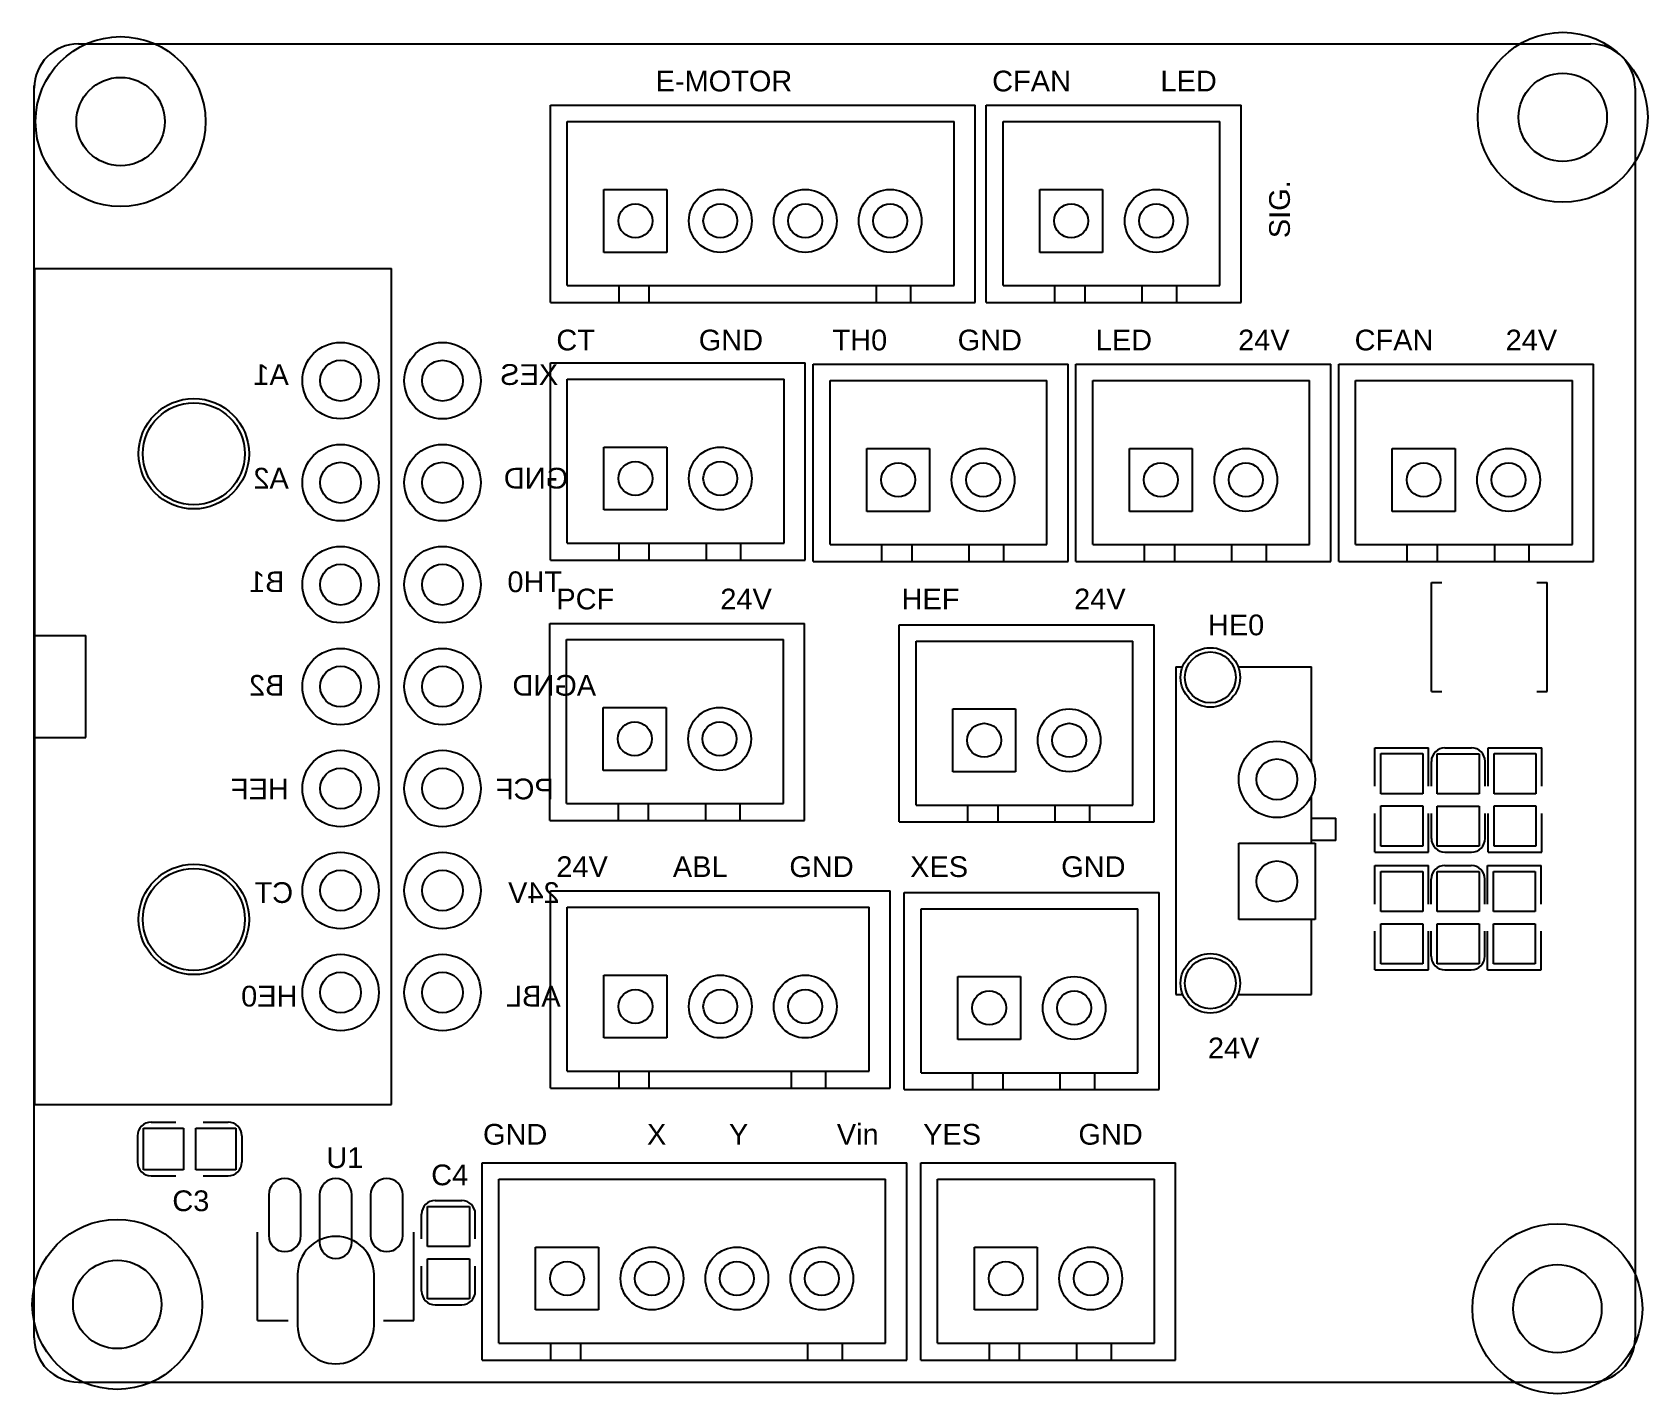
# Model space of a CAD drawing. Header units: millimetres. Extents: x -0.1 to 47.5, y -0.3 to 39.7.
import ezdxf

# ---------------------------------------------------------------- set-up
doc = ezdxf.new("R2010")
doc.units = ezdxf.units.MM
doc.styles.add('Arial', font='', dxfattribs={"height": 0.2})
doc.styles.get('Arial').set_extended_font_data('Arial')

msp = doc.modelspace()

# ---------------------------------------------------------------- linework, layer by layer
for p, q in [((1.27, 39.37), (45.787, 39.37)), ((-0.03, 36.957), (-0.03, 38.149)), ((-0.03, 1.3), (-0.03, 38.073)), ((47.087, 38.07), (47.087, 1.3)), ((15.163, 37.563), (27.663, 37.563)), ((15.163, 31.763), (15.163, 37.563)), ((27.663, 31.763), (27.663, 37.563)), ((27.99, 37.563), (35.49, 37.563)), ((27.99, 31.763), (27.99, 37.563)), ((35.49, 31.763), (35.49, 37.563)), ((15.658, 32.258), (15.658, 37.084)), ((15.658, 37.084), (27.041, 37.084)), ((27.041, 32.258), (27.041, 37.084)), ((28.485, 32.258), (28.485, 37.084)), ((28.485, 37.084), (34.868, 37.084)), ((34.868, 32.258), (34.868, 37.084)), ((-0.012, 8.167), (-0.012, 32.764)), ((-0.012, 32.764), (10.488, 32.764)), ((10.488, 8.17), (10.488, 32.764)), ((15.658, 32.258), (27.041, 32.258)), ((17.182, 31.763), (17.182, 32.258)), ((18.071, 31.763), (18.071, 32.258)), ((24.755, 31.763), (24.755, 32.258)), ((25.771, 31.763), (25.771, 32.258)), ((28.485, 32.258), (34.868, 32.258)), ((30.009, 31.763), (30.009, 32.258)), ((30.898, 31.763), (30.898, 32.258)), ((32.582, 31.763), (32.582, 32.258)), ((33.598, 31.763), (33.598, 32.258)), ((15.163, 31.763), (27.663, 31.763)), ((27.99, 31.763), (35.49, 31.763)), ((15.163, 29.985), (22.663, 29.985)), ((15.163, 24.185), (15.163, 29.985)), ((22.663, 24.185), (22.663, 29.985)), ((15.658, 24.68), (15.658, 29.506)), ((15.658, 29.506), (22.041, 29.506)), ((22.041, 24.68), (22.041, 29.506)), ((22.897, 29.943), (30.397, 29.943)), ((22.897, 24.143), (22.897, 29.943)), ((30.397, 24.143), (30.397, 29.943)), ((30.63, 29.943), (38.13, 29.943)), ((30.63, 24.143), (30.63, 29.943)), ((38.13, 24.143), (38.13, 29.943)), ((38.364, 29.943), (45.864, 29.943)), ((38.364, 24.143), (38.364, 29.943)), ((45.864, 24.143), (45.864, 29.943)), ((23.392, 24.638), (23.392, 29.464)), ((23.392, 29.464), (29.775, 29.464)), ((29.775, 24.638), (29.775, 29.464)), ((31.125, 24.638), (31.125, 29.464)), ((31.125, 29.464), (37.508, 29.464)), ((37.508, 24.638), (37.508, 29.464)), ((38.859, 24.638), (38.859, 29.464)), ((38.859, 29.464), (45.242, 29.464)), ((45.242, 24.638), (45.242, 29.464)), ((15.658, 24.68), (22.041, 24.68)), ((17.182, 24.185), (17.182, 24.68)), ((18.071, 24.185), (18.071, 24.68)), ((19.755, 24.185), (19.755, 24.68)), ((20.771, 24.185), (20.771, 24.68)), ((23.392, 24.638), (29.775, 24.638)), ((24.916, 24.143), (24.916, 24.638)), ((25.805, 24.143), (25.805, 24.638)), ((27.489, 24.143), (27.489, 24.638)), ((28.505, 24.143), (28.505, 24.638)), ((31.125, 24.638), (37.508, 24.638)), ((32.649, 24.143), (32.649, 24.638)), ((33.538, 24.143), (33.538, 24.638)), ((35.222, 24.143), (35.222, 24.638)), ((36.238, 24.143), (36.238, 24.638)), ((38.859, 24.638), (45.242, 24.638)), ((40.383, 24.143), (40.383, 24.638)), ((41.272, 24.143), (41.272, 24.638)), ((42.956, 24.143), (42.956, 24.638)), ((43.972, 24.143), (43.972, 24.638)), ((15.163, 24.185), (22.663, 24.185)), ((22.897, 24.143), (30.397, 24.143)), ((30.63, 24.143), (38.13, 24.143)), ((38.364, 24.143), (45.864, 24.143)), ((41.097, 23.521), (41.4, 23.521)), ((41.097, 20.321), (41.097, 23.521)), ((44.194, 23.521), (44.497, 23.521)), ((44.497, 20.321), (44.497, 23.521)), ((-0.013, 21.964), (1.487, 21.964)), ((1.487, 18.964), (1.487, 21.964)), ((15.143, 22.323), (22.643, 22.323)), ((15.143, 16.523), (15.143, 22.323)), ((22.643, 16.523), (22.643, 22.323)), ((25.43, 22.281), (32.93, 22.281)), ((25.43, 16.481), (25.43, 22.281)), ((32.93, 16.481), (32.93, 22.281)), ((15.638, 17.018), (15.638, 21.844)), ((15.638, 21.844), (22.021, 21.844)), ((22.021, 17.018), (22.021, 21.844)), ((25.925, 16.976), (25.925, 21.802)), ((25.925, 21.802), (32.308, 21.802)), ((32.308, 16.976), (32.308, 21.802)), ((33.566, 21.042), (33.566, 11.402)), ((33.566, 21.042), (33.768, 21.042)), ((35.404, 21.042), (37.566, 21.042)), ((37.566, 18.207), (37.566, 21.042)), ((41.097, 20.321), (41.4, 20.321)), ((44.194, 20.321), (44.497, 20.321)), ((-0.013, 18.964), (1.487, 18.964)), ((39.43, 18.665), (41.01, 18.665)), ((39.43, 17.53), (39.43, 18.665)), ((41.01, 17.53), (41.01, 18.665)), ((41.491, 18.663), (42.271, 18.663)), ((42.76, 18.665), (44.34, 18.665)), ((42.76, 17.53), (42.76, 18.665)), ((44.34, 17.53), (44.34, 18.665)), ((41.091, 17.528), (41.091, 18.263)), ((42.671, 17.528), (42.671, 18.263)), ((37.566, 15.857), (37.566, 17.257)), ((15.638, 17.018), (22.021, 17.018)), ((17.162, 16.523), (17.162, 17.018)), ((18.051, 16.523), (18.051, 17.018)), ((19.735, 16.523), (19.735, 17.018)), ((20.751, 16.523), (20.751, 17.018)), ((25.925, 16.976), (32.308, 16.976)), ((27.449, 16.481), (27.449, 16.976)), ((28.338, 16.481), (28.338, 16.976)), ((30.022, 16.481), (30.022, 16.976)), ((31.038, 16.481), (31.038, 16.976)), ((39.43, 15.595), (39.43, 16.73)), ((41.01, 15.595), (41.01, 16.73)), ((41.091, 15.993), (41.091, 16.728)), ((42.671, 15.993), (42.671, 16.728)), ((42.76, 15.595), (42.76, 16.73)), ((44.34, 15.595), (44.34, 16.73)), ((15.143, 16.523), (22.643, 16.523)), ((25.43, 16.481), (32.93, 16.481)), ((37.567, 16.589), (38.276, 16.589)), ((38.276, 15.931), (38.276, 16.589)), ((38.276, 15.931), (37.566, 15.931)), ((39.43, 15.595), (41.01, 15.595)), ((41.491, 15.593), (42.271, 15.593)), ((42.76, 15.595), (44.34, 15.595)), ((39.431, 15.2), (41.011, 15.2)), ((39.431, 14.065), (39.431, 15.2)), ((41.011, 14.065), (41.011, 15.2)), ((41.086, 14.065), (41.086, 14.8)), ((41.486, 15.2), (42.266, 15.2)), ((42.666, 14.065), (42.666, 14.8)), ((42.741, 15.2), (44.321, 15.2)), ((42.741, 14.065), (42.741, 15.2)), ((44.321, 14.065), (44.321, 15.2)), ((15.163, 8.649), (15.163, 14.449)), ((15.163, 14.449), (25.163, 14.449)), ((25.163, 8.649), (25.163, 14.449)), ((25.577, 14.407), (33.077, 14.407)), ((25.577, 8.607), (25.577, 14.407)), ((33.077, 8.607), (33.077, 14.407)), ((15.658, 13.97), (24.541, 13.97)), ((15.658, 9.144), (15.658, 13.97)), ((24.541, 9.144), (24.541, 13.97)), ((26.072, 9.102), (26.072, 13.928)), ((26.072, 13.928), (32.455, 13.928)), ((32.455, 9.102), (32.455, 13.928)), ((37.566, 11.402), (37.566, 13.607)), ((39.431, 12.13), (39.431, 13.265)), ((41.011, 12.13), (41.011, 13.265)), ((41.086, 12.53), (41.086, 13.265)), ((42.666, 12.53), (42.666, 13.265)), ((42.741, 12.13), (42.741, 13.265)), ((44.321, 12.13), (44.321, 13.265)), ((39.431, 12.13), (41.011, 12.13)), ((41.486, 12.13), (42.266, 12.13)), ((42.741, 12.13), (44.321, 12.13)), ((33.566, 11.402), (33.775, 11.402)), ((35.396, 11.402), (37.566, 11.402)), ((15.658, 9.144), (24.541, 9.144)), ((17.182, 8.649), (17.182, 9.144)), ((18.071, 8.649), (18.071, 9.144)), ((22.255, 8.649), (22.255, 9.144)), ((23.271, 8.649), (23.271, 9.144)), ((26.072, 9.102), (32.455, 9.102)), ((27.596, 8.607), (27.596, 9.102)), ((28.485, 8.607), (28.485, 9.102)), ((30.169, 8.607), (30.169, 9.102)), ((31.185, 8.607), (31.185, 9.102)), ((15.163, 8.649), (25.163, 8.649)), ((25.577, 8.607), (33.077, 8.607)), ((-0.012, 8.164), (10.482, 8.164)), ((3.407, 7.648), (4.142, 7.648)), ((4.942, 7.648), (5.677, 7.648)), ((3.007, 7.248), (3.007, 6.468)), ((6.077, 7.248), (6.077, 6.468)), ((13.151, 6.448), (25.651, 6.448)), ((13.151, 0.648), (13.151, 6.448)), ((25.651, 0.648), (25.651, 6.448)), ((26.065, 6.448), (33.565, 6.448)), ((26.065, 0.648), (26.065, 6.448)), ((33.565, 0.648), (33.565, 6.448)), ((3.407, 6.068), (4.142, 6.068)), ((4.942, 6.068), (5.677, 6.068)), ((13.646, 1.143), (13.646, 5.969)), ((13.646, 5.969), (25.029, 5.969)), ((25.029, 1.143), (25.029, 5.969)), ((26.56, 1.143), (26.56, 5.969)), ((26.56, 5.969), (32.943, 5.969)), ((32.943, 1.143), (32.943, 5.969)), ((6.87, 5.513), (6.87, 4.313)), ((7.82, 4.313), (7.82, 5.513)), ((8.37, 5.513), (8.37, 4.113)), ((9.32, 4.113), (9.32, 5.513)), ((9.87, 5.513), (9.87, 4.313)), ((10.82, 4.313), (10.82, 5.513)), ((11.772, 5.345), (12.552, 5.345)), ((11.372, 4.21), (11.372, 4.945)), ((12.952, 4.21), (12.952, 4.945)), ((6.545, 1.813), (6.545, 4.413)), ((11.145, 1.813), (11.145, 4.413)), ((11.372, 2.675), (11.372, 3.41)), ((12.952, 2.675), (12.952, 3.41)), ((7.72, 3.163), (7.72, 1.663)), ((9.97, 1.663), (9.97, 3.163)), ((11.772, 2.275), (12.552, 2.275)), ((6.545, 1.813), (7.445, 1.813)), ((10.245, 1.813), (11.145, 1.813)), ((13.646, 1.143), (25.029, 1.143)), ((15.17, 0.648), (15.17, 1.143)), ((16.059, 0.648), (16.059, 1.143)), ((22.743, 0.648), (22.743, 1.143)), ((23.759, 0.648), (23.759, 1.143)), ((26.56, 1.143), (32.943, 1.143)), ((28.084, 0.648), (28.084, 1.143)), ((28.973, 0.648), (28.973, 1.143)), ((30.657, 0.648), (30.657, 1.143)), ((31.673, 0.648), (31.673, 1.143)), ((13.151, 0.648), (25.651, 0.648)), ((26.065, 0.648), (33.565, 0.648)), ((1.27, 0), (45.787, 0))]:
    msp.add_line(p, q)
at = {"extrusion": (0, 0, -1)}
for p, q in [((16.738, 35.088), (18.588, 35.088)), ((16.738, 33.238), (16.738, 35.088)), ((18.588, 35.088), (18.588, 33.238)), ((29.565, 35.088), (31.415, 35.088)), ((29.565, 33.238), (29.565, 35.088)), ((31.415, 35.088), (31.415, 33.238)), ((18.588, 33.238), (16.738, 33.238)), ((31.415, 33.238), (29.565, 33.238)), ((16.738, 27.51), (18.588, 27.51)), ((16.738, 25.66), (16.738, 27.51)), ((18.588, 27.51), (18.588, 25.66)), ((24.472, 27.468), (26.322, 27.468)), ((24.472, 25.618), (24.472, 27.468)), ((26.322, 27.468), (26.322, 25.618)), ((32.205, 27.468), (34.055, 27.468)), ((32.205, 25.618), (32.205, 27.468)), ((34.055, 27.468), (34.055, 25.618)), ((39.939, 27.468), (41.789, 27.468)), ((39.939, 25.618), (39.939, 27.468)), ((41.789, 27.468), (41.789, 25.618)), ((18.588, 25.66), (16.738, 25.66)), ((26.322, 25.618), (24.472, 25.618)), ((34.055, 25.618), (32.205, 25.618)), ((41.789, 25.618), (39.939, 25.618)), ((16.718, 19.848), (18.568, 19.848)), ((16.718, 17.998), (16.718, 19.848)), ((18.568, 19.848), (18.568, 17.998)), ((27.005, 19.806), (28.855, 19.806)), ((27.005, 17.956), (27.005, 19.806)), ((28.855, 19.806), (28.855, 17.956)), ((39.605, 17.31), (39.605, 18.49)), ((39.605, 18.49), (40.835, 18.49)), ((40.835, 18.49), (40.835, 17.31)), ((41.266, 17.308), (41.266, 18.488)), ((41.266, 18.488), (42.496, 18.488)), ((42.496, 18.488), (42.496, 17.308)), ((42.935, 17.31), (42.935, 18.49)), ((42.935, 18.49), (44.165, 18.49)), ((44.165, 18.49), (44.165, 17.31)), ((18.568, 17.998), (16.718, 17.998)), ((28.855, 17.956), (27.005, 17.956)), ((40.835, 17.31), (39.605, 17.31)), ((42.496, 17.308), (41.266, 17.308)), ((44.165, 17.31), (42.935, 17.31)), ((39.605, 15.77), (39.605, 16.95)), ((39.605, 16.95), (40.835, 16.95)), ((40.835, 16.95), (40.835, 15.77)), ((41.266, 15.768), (41.266, 16.948)), ((41.266, 16.948), (42.496, 16.948)), ((42.496, 16.948), (42.496, 15.768)), ((42.935, 15.77), (42.935, 16.95)), ((42.935, 16.95), (44.165, 16.95)), ((44.165, 16.95), (44.165, 15.77)), ((35.421, 13.607), (35.421, 15.857)), ((35.421, 15.857), (37.671, 15.857)), ((37.671, 15.857), (37.671, 13.607)), ((40.835, 15.77), (39.605, 15.77)), ((42.496, 15.768), (41.266, 15.768)), ((44.165, 15.77), (42.935, 15.77)), ((39.606, 13.845), (39.606, 15.025)), ((39.606, 15.025), (40.836, 15.025)), ((40.836, 15.025), (40.836, 13.845)), ((41.266, 13.845), (41.266, 15.025)), ((41.266, 15.025), (42.496, 15.025)), ((42.496, 15.025), (42.496, 13.845)), ((42.916, 13.845), (42.916, 15.025)), ((42.916, 15.025), (44.146, 15.025)), ((44.146, 15.025), (44.146, 13.845)), ((40.836, 13.845), (39.606, 13.845)), ((42.496, 13.845), (41.266, 13.845)), ((44.146, 13.845), (42.916, 13.845)), ((37.671, 13.607), (35.421, 13.607)), ((39.606, 12.305), (39.606, 13.485)), ((39.606, 13.485), (40.836, 13.485)), ((40.836, 13.485), (40.836, 12.305)), ((41.266, 12.305), (41.266, 13.485)), ((41.266, 13.485), (42.496, 13.485)), ((42.496, 13.485), (42.496, 12.305)), ((42.916, 12.305), (42.916, 13.485)), ((42.916, 13.485), (44.146, 13.485)), ((44.146, 13.485), (44.146, 12.305)), ((16.738, 11.974), (18.588, 11.974)), ((16.738, 10.124), (16.738, 11.974)), ((18.588, 11.974), (18.588, 10.124)), ((27.152, 11.932), (29.002, 11.932)), ((27.152, 10.082), (27.152, 11.932)), ((29.002, 11.932), (29.002, 10.082)), ((40.836, 12.305), (39.606, 12.305)), ((42.496, 12.305), (41.266, 12.305)), ((44.146, 12.305), (42.916, 12.305)), ((18.588, 10.124), (16.738, 10.124)), ((29.002, 10.082), (27.152, 10.082)), ((3.182, 7.473), (4.362, 7.473)), ((3.182, 6.243), (3.182, 7.473)), ((4.362, 7.473), (4.362, 6.243)), ((4.722, 7.473), (5.902, 7.473)), ((4.722, 6.243), (4.722, 7.473)), ((5.902, 7.473), (5.902, 6.243)), ((4.362, 6.243), (3.182, 6.243)), ((5.902, 6.243), (4.722, 6.243)), ((11.547, 3.99), (11.547, 5.17)), ((11.547, 5.17), (12.777, 5.17)), ((12.777, 5.17), (12.777, 3.99)), ((12.777, 3.99), (11.547, 3.99)), ((14.726, 3.973), (16.576, 3.973)), ((14.726, 2.123), (14.726, 3.973)), ((16.576, 3.973), (16.576, 2.123)), ((27.64, 3.973), (29.49, 3.973)), ((27.64, 2.123), (27.64, 3.973)), ((29.49, 3.973), (29.49, 2.123)), ((11.547, 2.45), (11.547, 3.63)), ((11.547, 3.63), (12.777, 3.63)), ((12.777, 3.63), (12.777, 2.45)), ((12.777, 2.45), (11.547, 2.45)), ((16.576, 2.123), (14.726, 2.123)), ((29.49, 2.123), (27.64, 2.123))]:
    msp.add_line(p, q, dxfattribs=at)
for centre, radius in [((2.51, 37.084), 2.5), ((44.958, 37.211), 2.5), ((2.51, 37.084), 1.3), ((44.958, 37.211), 1.3), ((20.163, 34.163), 0.925), ((22.663, 34.163), 0.925), ((25.163, 34.163), 0.925), ((32.99, 34.163), 0.925), ((17.663, 34.163), 0.5), ((20.163, 34.163), 0.5), ((22.663, 34.163), 0.5), ((25.163, 34.163), 0.5), ((30.49, 34.163), 0.5), ((32.99, 34.163), 0.5), ((8.987, 29.464), 1.125), ((11.987, 29.462), 1.125), ((8.987, 29.464), 0.6), ((11.987, 29.462), 0.6), ((4.666, 27.312), 1.625), ((4.666, 27.312), 1.5), ((8.987, 26.462), 1.125), ((11.987, 26.462), 1.125), ((20.163, 26.585), 0.925), ((27.897, 26.543), 0.925), ((35.63, 26.543), 0.925), ((43.364, 26.543), 0.925), ((8.987, 26.462), 0.6), ((11.987, 26.462), 0.6), ((17.663, 26.585), 0.5), ((20.163, 26.585), 0.5), ((25.397, 26.543), 0.5), ((27.897, 26.543), 0.5), ((33.13, 26.543), 0.5), ((35.63, 26.543), 0.5), ((40.864, 26.543), 0.5), ((43.364, 26.543), 0.5), ((8.987, 23.462), 1.125), ((11.987, 23.462), 1.125), ((8.987, 23.462), 0.6), ((11.987, 23.462), 0.6), ((8.987, 20.462), 1.125), ((11.987, 20.462), 1.125), ((34.586, 20.732), 0.875), ((34.586, 20.732), 0.75), ((8.987, 20.462), 0.6), ((11.987, 20.462), 0.6), ((20.143, 18.923), 0.925), ((30.43, 18.881), 0.925), ((17.643, 18.923), 0.5), ((20.143, 18.923), 0.5), ((27.93, 18.881), 0.5), ((30.43, 18.881), 0.5), ((8.987, 17.463), 1.125), ((11.987, 17.463), 1.125), ((36.546, 17.732), 1.125), ((36.546, 17.732), 0.6), ((8.987, 17.463), 0.6), ((11.987, 17.463), 0.6), ((4.666, 13.612), 1.625), ((8.987, 14.463), 1.125), ((11.987, 14.463), 1.125), ((36.546, 14.732), 0.6), ((4.666, 13.612), 1.5), ((8.987, 14.463), 0.6), ((11.987, 14.463), 0.6), ((8.987, 11.461), 1.125), ((11.987, 11.461), 1.125), ((34.586, 11.732), 0.875), ((34.586, 11.732), 0.75), ((8.987, 11.461), 0.6), ((11.987, 11.461), 0.6), ((20.163, 11.049), 0.925), ((22.663, 11.049), 0.925), ((30.577, 11.007), 0.925), ((17.663, 11.049), 0.5), ((20.163, 11.049), 0.5), ((22.663, 11.049), 0.5), ((28.077, 11.007), 0.5), ((30.577, 11.007), 0.5), ((2.413, 2.286), 2.5), ((44.801, 2.159), 2.5), ((18.151, 3.048), 0.925), ((20.651, 3.048), 0.925), ((23.151, 3.048), 0.925), ((31.065, 3.048), 0.925), ((2.413, 2.286), 1.3), ((15.651, 3.048), 0.5), ((18.151, 3.048), 0.5), ((20.651, 3.048), 0.5), ((23.151, 3.048), 0.5), ((28.565, 3.048), 0.5), ((31.065, 3.048), 0.5), ((44.801, 2.159), 1.3)]:
    msp.add_circle(centre, radius)
for centre, radius, start, end in [((1.27, 38.07), 1.3, 90, 180), ((45.787, 38.07), 1.3, 360, 90), ((41.491, 18.263), 0.4, 89.9999, 179.9997), ((42.271, 18.263), 0.4, 0.0003, 90.0001), ((41.491, 15.993), 0.4, 180.0004, 270.0004), ((42.271, 15.993), 0.4, 269.9996, 359.9996), ((41.486, 14.8), 0.4, 89.9999, 179.9997), ((42.266, 14.8), 0.4, 0.0003, 90.0001), ((41.486, 12.53), 0.4, 180.0004, 270.0004), ((42.266, 12.53), 0.4, 269.9996, 359.9996), ((3.407, 7.248), 0.4, 90.0004, 180.0004), ((5.677, 7.248), 0.4, 359.9999, 89.9997), ((3.407, 6.468), 0.4, 179.9996, 269.9996), ((5.677, 6.468), 0.4, 270.0003, 0.0001), ((7.345, 5.513), 0.475, 0, 180), ((8.845, 5.513), 0.475, 0, 180), ((10.345, 5.513), 0.475, 0, 180), ((11.772, 4.945), 0.4, 89.9999, 179.9997), ((12.552, 4.945), 0.4, 0.0003, 90.0001), ((7.345, 4.313), 0.475, 180, 0), ((8.845, 3.163), 1.125, 0, 180), ((10.345, 4.313), 0.475, 180, 0), ((8.845, 4.113), 0.475, 180, 0), ((11.772, 2.675), 0.4, 180.0004, 270.0004), ((12.552, 2.675), 0.4, 269.9996, 359.9996), ((8.845, 1.663), 1.125, 180, 0), ((1.27, 1.3), 1.3, 180, 270), ((45.787, 1.3), 1.3, 270, 0)]:
    msp.add_arc(centre, radius, start, end)

# ---------------------------------------------------------------- texts
at = {"style": 'Arial'}
for s, p in [('E-MOTOR', (18.258, 37.973)), ('CFAN', (28.164, 37.973)), ('LED', (33.117, 37.973)), ('CT', (15.337, 30.353)), ('GND', (19.528, 30.353)), ('TH0', (23.465, 30.353)), ('GND', (27.148, 30.353)), ('LED', (31.212, 30.353)), ('24V', (35.403, 30.353)), ('CFAN', (38.832, 30.353)), ('24V', (43.277, 30.353)), ('PCF', (15.337, 22.733)), ('24V', (20.163, 22.733)), ('HEF', (25.497, 22.733)), ('24V', (30.577, 22.733)), ('HE0', (34.514, 21.971)), ('24V', (15.337, 14.859)), ('ABL', (18.766, 14.859)), ('GND', (22.195, 14.859)), ('XES', (25.751, 14.859)), ('GND', (30.196, 14.859)), ('24V', (34.514, 9.525)), ('Vin', (23.592, 6.985)), ('GND', (13.178, 6.985)), ('X', (18.004, 6.985)), ('Y', (20.417, 6.985)), ('YES', (26.132, 6.985)), ('GND', (30.704, 6.985)), ('U1', (8.565, 6.299)), ('C4', (11.654, 5.791)), ('C3', (4.034, 5.029))]:
    msp.add_text(s, height=0.61, dxfattribs=at).set_placement(p)
msp.add_text('SIG.', height=0.61, rotation=90, dxfattribs=at).set_placement((36.927, 33.655))
at = {"style": 'Arial', "text_generation_flag": 2}
for s, p in [('XES', (15.392, 29.337)), ('A1', (7.463, 29.337)), ('A2', (7.463, 26.289)), ('GND', (15.685, 26.289)), ('B1', (7.336, 23.241)), ('TH0', (15.506, 23.241)), ('B2', (7.336, 20.193)), ('AGND', (16.508, 20.193)), ('HEF', (7.463, 17.145)), ('PCF', (15.262, 17.145)), ('CT', (7.59, 14.097)), ('24V', (15.433, 14.097)), ('HE0', (7.717, 11.049)), ('ABL', (15.464, 11.049))]:
    msp.add_text(s, height=0.61, dxfattribs=at).set_placement(p)

doc.saveas('drawing.dxf')
